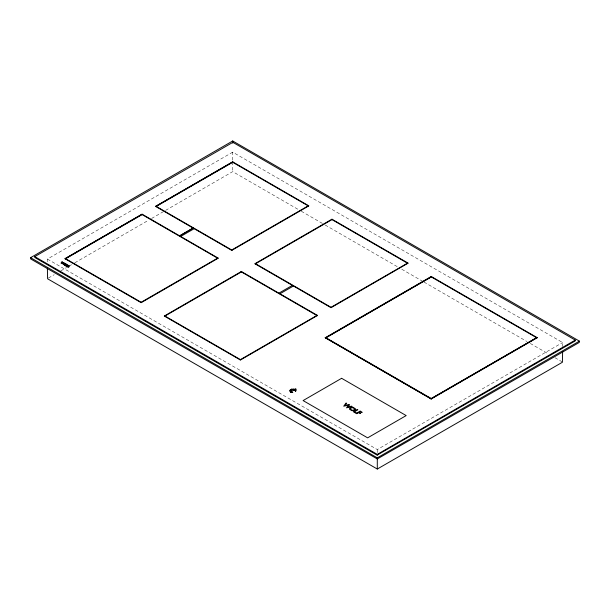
<?xml version="1.0" encoding="UTF-8"?>
<svg xmlns="http://www.w3.org/2000/svg" width="610" height="610" viewBox="0 0 610 610"><rect width="100%" height="100%" fill="white"/><g stroke="black" fill="none" stroke-linecap="round" stroke-linejoin="round"><path stroke-width="0.46" stroke-dasharray="3.05 2.29" d="M562.633 346.617L562.397 342.401L232.707 152.157L232.707 160.895M232.707 152.157L47.603 258.93L47.366 262.193M48.434 278.03L54.206 274.698M60.809 270.886L66.589 267.554M69.891 265.647L71.538 264.694M74.839 262.788L148.291 220.378M151.593 218.471L164.799 210.846M165.623 210.374L232.707 171.639L300.486 210.77M47.458 259.113L377.293 449.547L562.542 342.584M301.31 211.243L324.367 224.564M325.191 225.037L397.674 266.883M401.792 269.254L423.203 281.622M424.026 282.094L526.979 341.531M530.273 343.438L548.39 353.899M554.978 357.704L562.397 361.982M377.293 449.547L377.293 452.673M232.707 161.848L232.707 171.639"/><path stroke-width="0.91" d="M47.366 267.904L47.603 278.785L377.293 469.029L377.293 457.836L579.416 341.142L579.264 342.446L377.293 458.956L30.736 258.975L30.584 257.672L232.707 140.971L579.416 341.142M34.747 256.619L34.854 257.519L377.117 455.129L575.146 340.99L575.253 340.09L232.883 142.351L34.747 256.619L377.285 454.389L575.253 340.09M377.293 469.029L562.397 362.256L562.633 351.375M65.003 258.693L142.107 214.179L218.25 258.175L141.146 302.69L65.003 258.731L142.107 214.209M155.603 206.386L232.707 161.871L308.858 205.86L231.747 250.382L155.603 206.416L232.707 161.871M142.45 214.407L65.339 258.892M66.36 266.135L67.718 265.556L66.688 266.151L67.069 266.547L65.293 265.48A0.846 0.488 0 0 1 66.406 264.839L66.932 265.137A0.831 0.48 0 0 1 66.886 265.571A0.854 0.496 0 0 1 65.819 265.792C63.73 265.419 70.44 263.413 65.895 265.556L66.467 266.151M66.688 266.28L68.465 265.258L69.41 265.8L68 265.823L68.686 266.837L67.542 266.639L68.419 266.135M66.947 266.425L68.694 266.219M194.209 228.666L180.712 236.421M231.411 250.184L308.515 205.669M241.385 271.496L164.281 316.041L240.424 360.007L317.528 315.454L241.385 271.526M164.616 316.239L241.72 271.724M255.216 263.932L332.328 219.409M292.419 285.366L278.93 293.128M279.99 293.768L293.479 285.983M240.088 359.808L317.192 315.294M330.689 307.501L407.793 262.986M325.244 337.749L431.262 276.505L537.288 337.711L431.262 398.963L325.244 337.711L431.262 398.963M291.641 389.744L290.192 390.087L291.656 389.21L292.175 389.538L291.123 389.447L291.656 389.843M291.138 389.538L291.656 389.21M291.763 389.393L292.8 389.393L291.656 389.241M289.841 390.835L290.886 390.804M293.471 389.34L292.434 389.34L293.471 389.34L292.952 389.637M290.711 390.392L291.229 390.057L290.596 389.744M290.452 390.751L290.97 390.415L289.933 390.415L290.452 390.713M295.194 389.752L295.713 390.087L294.249 389.21C292.625 390.087 295.011 389.386 293.623 389.058L293.105 389.393L293.623 389.691M290.97 391.224L289.933 391.193L290.452 391.521C292.037 390.796 289.132 391.643 290.711 391.887M291.641 391.894L290.596 391.856L292.175 392.131M295.652 389.012L292.663 390.781L296.033 389.233L295.652 389.012L296.033 389.279M291.123 392.161L291.656 391.795M294.783 390.08L295.301 389.782M291.763 392.283L292.8 392.245L291.123 392.192M295.713 390.057L294.935 390.446L295.972 390.446L295.454 390.148M295.545 391.14L296.063 390.804L295.019 390.804L295.545 391.101M65.514 264.793L65.888 264.58A0.915 0.526 0 0 0 65.979 264.168L65.384 263.779A0.923 0.534 0 0 0 64.515 263.833L64.18 264.023A0.923 0.534 0 0 0 64.134 264.504L64.683 264.816A0.915 0.526 0 0 0 65.56 264.763M64.759 265.045L63.798 264.549A1.281 0.74 0 0 1 64.019 263.787A1.281 0.74 0 0 1 65.316 263.566L66.322 264.138A1.235 0.717 0 0 1 66.193 264.694A1.357 0.785 0 0 1 65.987 264.854M67.992 267.02L67.214 266.631L68.404 265.945L69.09 266.41A0.824 0.473 0 0 1 68.015 267.012M308.515 206.058L232.372 162.1M331.649 219.409L407.793 263.375M430.927 276.726L536.952 337.909M232.082 250.184L155.939 206.226M255.216 263.543L331.36 307.501M141.772 214.407L217.915 258.335M241.049 271.724L317.192 315.683M65.339 258.533L141.482 302.461M240.759 359.808L164.616 315.85M290.192 390.057L290.97 390.415M290.36 390.537L290.886 390.835M290.711 391.284L291.229 391.582L290.711 391.849M30.584 257.672L377.293 457.836M431.605 398.734L325.58 337.551M377.285 454.389L377.285 455.151M294.783 390.049C294.416 390.072 294.325 389.828 294.249 389.21M233.05 162.1L155.939 206.584M232.707 140.971L232.707 141.817M232.707 142.328L232.707 143.091M217.915 257.977L140.811 302.461M66.017 264.824A1.235 0.717 0 0 1 64.82 265.022M66.764 265.312C65.369 266.639 65.346 263.955 66.764 265.312M63.615 262.46L62.883 263.451C68.358 261.766 59.627 265.754 63.158 262.582C58.041 265.434 64.347 259.09 61.656 262.742L63.615 262.46M349.362 404.895L347.746 407.099L351.535 406.153L352.1 406.474L346.518 407.846L348.34 405.17L343.697 406.214L346.076 402.996L346.648 403.324L345.016 405.52L348.829 404.582L349.362 404.895M350.62 408.372L350.498 408.517A2.028 1.174 0 0 0 350.414 409.287L352 410.202A2.028 1.174 0 0 0 353.335 410.156L354.532 409.462A2.021 1.167 0 0 0 354.608 408.692L353.03 407.777A2.021 1.167 0 0 0 351.695 407.823L350.62 408.372M355.264 409.676L353.724 410.568A2.753 1.594 0 0 1 351.909 410.644L349.644 409.341A2.791 1.617 0 0 1 349.942 408.105L350.148 407.93A2.951 1.708 0 0 1 350.994 407.503A2.783 1.609 0 0 1 353.137 407.335L355.462 408.845A2.73 1.578 0 0 1 355.264 409.676M64.858 263.901L63.676 264.587L65.018 264.77C63.409 265.899 67.13 263.749 65.171 264.679L64.507 264.298L64.858 263.901M193.149 228.018L179.653 235.841L193.149 228.018M331.985 219.188L254.881 263.733L331.024 307.699L408.136 263.146L331.985 219.219M431.605 276.696L325.58 337.94L431.605 276.726M341.615 378.307L303.094 400.572L367.639 437.85L406.184 415.585L341.638 378.307M357.292 409.47L353.35 411.75L355.699 413.107L356.202 412.81L354.425 411.78L357.856 409.798L357.292 409.47M360.136 411.117L356.194 413.389L356.758 413.717L358.596 412.657L360.129 413.549L360.64 413.252L359.099 412.368L360.197 411.735L361.738 412.627L362.241 412.329L360.136 411.117M536.952 337.521L430.927 398.765L536.952 337.521"/></g></svg>
